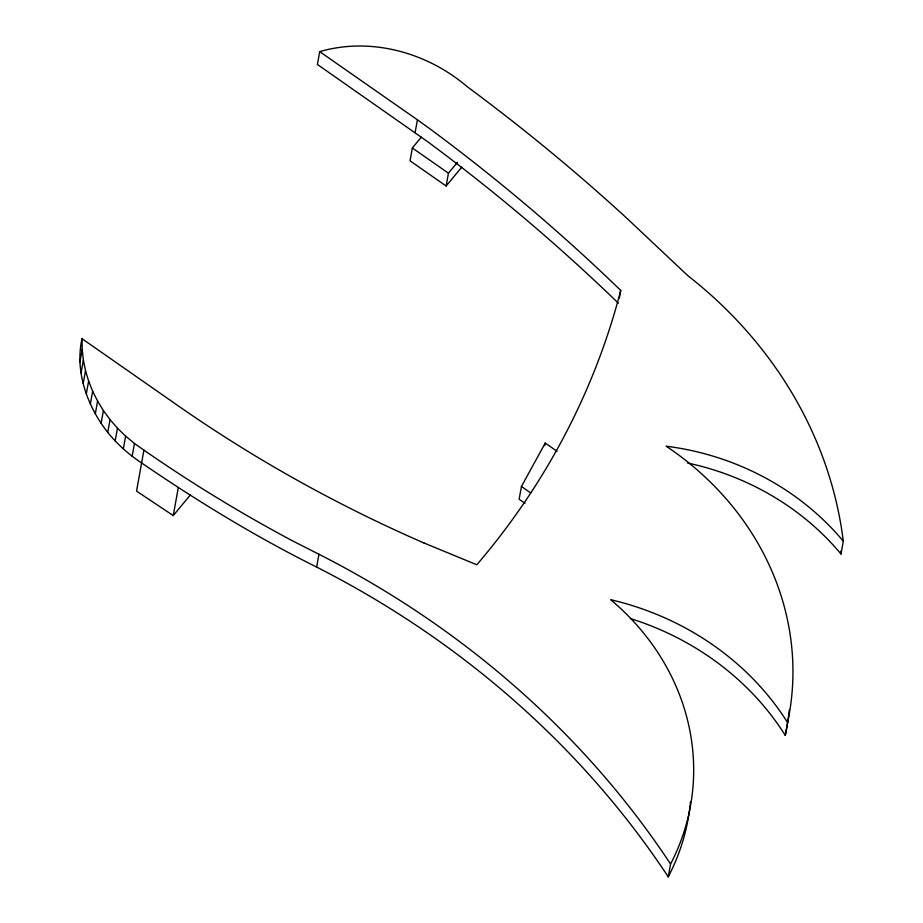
<?xml version="1.0" encoding="UTF-8"?>
<svg xmlns="http://www.w3.org/2000/svg" width="923" height="923" viewBox="0 0 923 923"><rect width="100%" height="100%" fill="white"/><g stroke="black" fill="none" stroke-linecap="round" stroke-linejoin="round"><path stroke-width="1.38" d="M424.072 543.036A1335.385 1206.303 10.2 0 1 179.72 406.893L82.009 338.695C74.648 371.692 87.385 406.466 107.737 432.437C117.359 444.298 128.851 454.566 141.611 462.954C197.66 501.316 255.821 536.759 316.635 567.08A906.836 819.174 10.2 0 1 668.252 876.85A247.352 223.447 10.2 0 0 690.485 801.787M79.897 362.22L82.205 349.39L82.009 338.695M81.074 372.892L83.37 360.074L82.205 349.39M83.208 383.472L85.516 370.654L83.37 360.074M86.312 393.879L88.62 381.061L85.516 370.654M90.35 404.055L92.658 391.237L88.62 381.061M95.288 413.919L97.596 401.101L92.658 391.237M101.092 423.403L103.399 410.585L97.596 401.101M107.737 432.437L110.045 419.619L103.399 410.585M115.156 440.975L117.463 428.157L110.045 419.619M123.324 448.936L125.632 436.118L117.463 428.157M132.162 456.285L134.47 443.467L125.632 436.118M134.47 443.467L143.919 450.136L136.546 491.105L173.259 515.588L190.403 494.878M173.259 515.588L178.324 487.436M687.589 463.023A258.821 233.807 10.2 0 1 840.991 554.019L843.299 541.19A435.621 393.51 10.2 0 0 687.843 275.689L626.659 218.082A1925.932 1739.763 10.2 0 0 466.9 86.45C426.934 52.369 370.804 36.805 319.704 51.63L317.397 64.448L427.464 141.554A1865.21 1684.913 10.2 0 1 618.422 303.229M316.635 567.08L318.943 554.261L292.464 540.82A1397.341 1262.272 10.2 0 1 143.919 450.136M421.292 137.181L412.339 147.992L410.043 160.81L446.144 186.008L461.777 167.132M415.108 132.647L417.415 119.828L319.704 51.63M446.144 186.008L448.451 173.189L457.404 162.379M557.031 451.278L545.239 443.052L521.437 486.479L519.141 499.239L524.991 503.323M544.778 445.613L545.239 443.052M619.345 298.094L620.729 290.399A1865.21 1684.913 10.2 0 0 429.772 128.724L417.415 119.828M668.252 876.85L670.56 864.032A247.352 223.447 10.2 0 0 610.714 599.731A273.381 246.96 10.2 0 1 787.584 722.582L785.277 735.4A273.381 246.96 10.2 0 0 630.432 618.56M424.072 543.024L476.81 564.772A818.805 739.646 10.2 0 0 620.729 290.399M412.339 147.992L448.451 173.189M521.437 486.479L530.656 492.905M318.943 554.261A906.836 819.174 10.2 0 1 670.56 864.032M843.299 541.19A258.821 233.807 10.2 0 0 666.152 446.19A298.371 269.528 10.2 0 1 787.584 722.582M789.327 709.902A298.371 269.528 10.2 0 1 785.277 735.4M840.634 551.204A435.621 393.51 10.2 0 1 840.991 554.019"/></g></svg>
